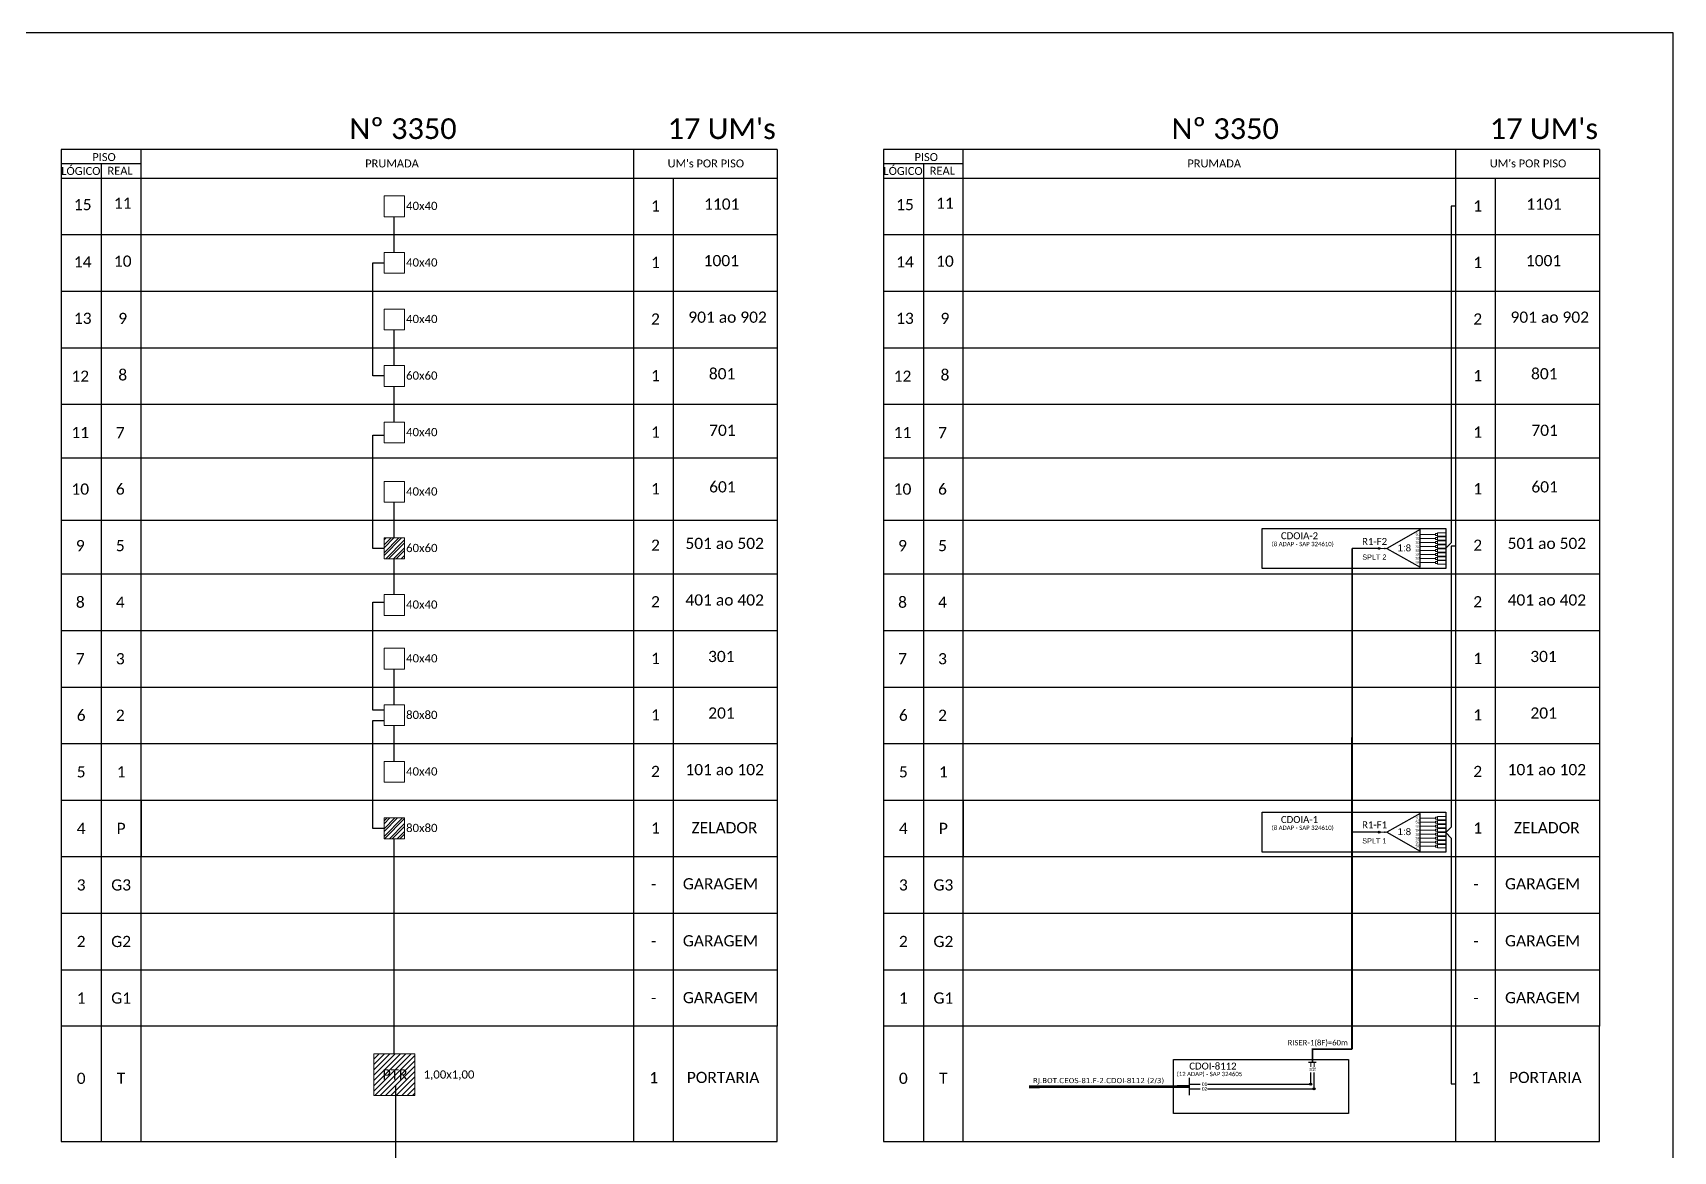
# Model space of a CAD drawing. Header units: metres. Extents: x -1286 to -445, y -500 to 94.
# Drawn here: x -919.9 to -445.1, y -229.6 to 94.2 of the extents above; entities that cross this region are included whole.
import ezdxf
from ezdxf.enums import TextEntityAlignment as Align

# ---------------------------------------------------------------- set-up
doc = ezdxf.new("R2010")
doc.units = ezdxf.units.M
doc.layers.add('40.1-ETIQUETAS', color=1, linetype='Continuous', lineweight=20)
doc.styles.add('ARIAL', font='arial.ttf')
doc.styles.add('siredit', font='verdana.ttf')
doc.styles.add('WMF-Calibri0', font='calibri.ttf')

# ---------------------------------------------------------------- blocks, each defined once
blk = doc.blocks.new('SPLT_1-8_SC-APC')
at = {"color": 1}
blk.add_lwpolyline([(-7.37, -2.1), (-17.04, -7.55), (-7.37, -13), (-7.37, -2.1)], dxfattribs=at)
at = {"color": 3, "lineweight": 0}
for points in [[(-2.99, -3.51), (-7.37, -3.51)], [(-7.37, -4.66), (-2.99, -4.66)], [(-2.41, -3.02), (-2.41, -4)], [(-2.41, -3.02), (0, -3.02)], [(-2.41, -4), (0, -4)], [(-2.41, -4.17), (-2.41, -5.16)], [(-2.41, -4.17), (0, -4.17)], [(-7.37, -5.82), (-2.99, -5.82)], [(-7.37, -6.97), (-2.99, -6.97)], [(-7.37, -8.12), (-2.99, -8.12)], [(-7.37, -9.28), (-2.99, -9.28)], [(-2.41, -5.16), (0, -5.16)], [(-2.41, -5.32), (-2.41, -6.31)], [(-2.41, -5.32), (0, -5.32)], [(-2.41, -6.31), (0, -6.31)], [(-2.41, -6.48), (-2.41, -7.46)], [(-2.41, -6.48), (0, -6.48)], [(-2.41, -7.46), (0, -7.46)], [(-2.41, -7.63), (-2.41, -8.62)], [(-2.41, -7.63), (0, -7.63)], [(-2.41, -8.62), (0, -8.62)], [(-2.41, -8.78), (-2.41, -9.77)], [(-2.41, -8.78), (0, -8.78)], [(-7.37, -10.43), (-2.99, -10.43)], [(-7.37, -11.58), (-2.99, -11.58)], [(-2.41, -9.77), (0, -9.77)], [(-2.41, -9.94), (-2.41, -10.92)], [(-2.41, -9.94), (0, -9.94)], [(-2.41, -10.92), (0, -10.92)], [(-2.41, -11.09), (-2.41, -12.08)], [(-2.41, -11.09), (0, -11.09)], [(-2.41, -12.08), (0, -12.08)]]:
    blk.add_lwpolyline(points, dxfattribs=at)
for points in [[(-2.99, -3.22), (-2.41, -3.22), (-2.41, -3.8), (-2.99, -3.8)], [(-2.99, -4.38), (-2.41, -4.38), (-2.41, -4.95), (-2.99, -4.95)], [(-2.99, -5.53), (-2.41, -5.53), (-2.41, -6.1), (-2.99, -6.1)], [(-2.99, -6.68), (-2.41, -6.68), (-2.41, -7.26), (-2.99, -7.26)], [(-2.99, -7.84), (-2.41, -7.84), (-2.41, -8.41), (-2.99, -8.41)], [(-2.99, -8.99), (-2.41, -8.99), (-2.41, -9.56), (-2.99, -9.56)], [(-2.99, -10.14), (-2.41, -10.14), (-2.41, -10.72), (-2.99, -10.72)], [(-2.99, -11.3), (-2.41, -11.3), (-2.41, -11.87), (-2.99, -11.87)]]:
    blk.add_lwpolyline(points, close=True, dxfattribs=at)
at = {"color": 1, "lineweight": 0}
blk.add_lwpolyline([(-17.04, -7.55), (-19.26, -7.55)], dxfattribs=at)
at = {"color": 1, "style": 'ARIAL'}
for s, height, p in [('S1', 0.75, (-8.74, -3.78)), ('S2', 0.75, (-8.74, -4.97)), ('1:8', 2, (-13.91, -8.4)), ('S3', 0.75, (-8.74, -6.18)), ('S4', 0.75, (-8.74, -7.36)), ('S5', 0.75, (-8.74, -8.57)), ('S6', 0.75, (-8.74, -9.69)), ('S7', 0.75, (-8.74, -10.78)), ('S8', 0.75, (-8.74, -11.9))]:
    blk.add_text(s, height=height, dxfattribs=at).set_placement(p)
blk = doc.blocks.new('SPLITTER_')
blk.add_point((0, 0))
at = {"style": 'ARIAL', "flags": 4}
blk.add_attdef('SPLT', (0, -3.26), '', height=1.5, dxfattribs=at)

msp = doc.modelspace()

# ---------------------------------------------------------------- hatches: boundary and pattern name
h = msp.add_hatch()
h.set_pattern_fill('STEEL', color=1, scale=0.5, style=0)
h.set_pattern_definition([(45, (0, 0), (-1.122532, 1.122532), []), (45, (0, 0.7937), (-1.122532, 1.122532), [])])
h.paths.add_polyline_path([(-818.2, -58.09), (-812.25, -58.09), (-812.25, -52.06), (-818.2, -52.06)])
h = msp.add_hatch(color=3)
h.dxf.hatch_style = 1
edge = h.paths.add_edge_path()
edge.add_arc((-530.15, -55.08), 0.256, 0, 360)
h = msp.add_hatch()
h.set_pattern_fill('STEEL', color=1, scale=0.5, style=0)
h.set_pattern_definition([(45, (0, -32.7437), (-1.122532, 1.122532), []), (45, (0, -31.95), (-1.122532, 1.122532), [])])
h.paths.add_polyline_path([(-818.2, -139.14), (-812.25, -139.14), (-812.25, -133.11), (-818.2, -133.11)])
h = msp.add_hatch(color=3)
h.dxf.hatch_style = 1
edge = h.paths.add_edge_path()
edge.add_arc((-530.15, -137.22), 0.256, 0, 360)
h = msp.add_hatch()
h.set_pattern_fill('ANSI31', color=1, scale=8.76232, style=0)
h.set_pattern_definition([(45, (-1357.092, -549.8967), (-0.774487, 0.774487), [])])
h.paths.add_polyline_path([(-821.17, -213.46), (-809.28, -213.46), (-809.28, -201.4), (-821.17, -201.4)])
h.paths.add_polyline_path([(-819.42, -209.64), (-810.58, -209.64), (-810.58, -205.13), (-819.42, -205.13)], flags=24)
h = msp.add_hatch(color=3)
h.dxf.hatch_style = 1
edge = h.paths.add_edge_path()
edge.add_arc((-549.96, -210.18), 0.33, 0, 360)
h = msp.add_hatch(color=3)
h.dxf.hatch_style = 1
edge = h.paths.add_edge_path()
edge.add_arc((-549.02, -211.53), 0.33, 0, 360)

# ---------------------------------------------------------------- linework, layer by layer
at = {"color": 5, "lineweight": 0}
for p, q in [((-549.96, -203.84), (-549.96, -205.13)), ((-549.02, -203.84), (-549.02, -205.13))]:
    msp.add_line(p, q, dxfattribs=at)
msp.add_lwpolyline([(-1286.07, -499.81), (-445.07, -499.81), (-445.07, 94.19), (-1286.07, 94.19)], close=True)
at = {"color": 0}
for points in [[(-704.42, 60.38), (-911.66, 60.38)], [(-466.44, 60.38), (-673.67, 60.38)], [(-888.51, 56.26), (-911.66, 56.26)], [(-650.53, 56.26), (-673.67, 56.26)]]:
    msp.add_lwpolyline(points, dxfattribs=at)
for points in [[(-911.66, 60.38), (-911.66, 52.15)], [(-888.51, 52.15), (-888.51, 60.38)], [(-746.01, 60.38), (-746.01, 52.15)], [(-704.42, 60.38), (-704.42, 52.15)], [(-673.67, 60.38), (-673.67, 52.15)], [(-650.53, 52.15), (-650.53, 60.38)], [(-508.03, 60.38), (-508.03, 52.15)], [(-466.44, 60.38), (-466.44, 52.15)], [(-900.08, 56.26), (-900.08, 52.15)], [(-662.1, 56.26), (-662.1, 52.15)], [(-911.66, 52.15), (-704.42, 52.15)], [(-911.66, 52.15), (-704.42, 52.15)], [(-911.66, 52.15), (-704.42, 52.15)], [(-911.66, 52.15), (-911.66, -144.31)], [(-900.08, 52.15), (-900.08, -193.43)], [(-888.51, -193.43), (-888.51, 52.15)], [(-746.01, 52.15), (-746.01, -193.43)], [(-734.44, -193.43), (-734.44, 52.15)], [(-704.42, 52.15), (-704.42, -144.31)], [(-673.67, 52.15), (-673.67, -144.31)], [(-673.67, 52.15), (-466.44, 52.15)], [(-673.67, 52.15), (-466.44, 52.15)], [(-673.67, 52.15), (-466.44, 52.15)], [(-662.1, 52.15), (-662.1, -193.43)], [(-650.53, -193.43), (-650.53, 52.15)], [(-508.03, 52.15), (-508.03, -193.43)], [(-496.46, -193.43), (-496.46, 52.15)], [(-466.44, 52.15), (-466.44, -144.31)], [(-911.66, 35.78), (-704.42, 35.78)], [(-673.67, 35.78), (-466.44, 35.78)], [(-911.66, 19.41), (-704.42, 19.41)], [(-673.67, 19.41), (-466.44, 19.41)], [(-911.66, 3.04), (-704.42, 3.04)], [(-673.67, 3.04), (-466.44, 3.04)], [(-911.66, -13.34), (-704.42, -13.34)], [(-673.67, -13.34), (-466.44, -13.34)], [(-911.66, -28.9), (-704.42, -28.9)], [(-673.67, -28.9), (-466.44, -28.9)], [(-911.66, -46.89), (-704.42, -46.89)], [(-673.67, -46.89), (-466.44, -46.89)], [(-911.66, -62.45), (-704.42, -62.45)], [(-673.67, -62.45), (-466.44, -62.45)], [(-911.66, -78.82), (-704.42, -78.82)], [(-673.67, -78.82), (-466.44, -78.82)], [(-911.66, -95.2), (-704.42, -95.2)], [(-673.67, -95.2), (-466.44, -95.2)], [(-911.66, -111.57), (-704.42, -111.57)], [(-673.67, -111.57), (-466.44, -111.57)], [(-911.66, -127.94), (-704.42, -127.94)], [(-673.67, -127.94), (-466.44, -127.94)], [(-911.66, -144.31), (-704.42, -144.31)], [(-673.67, -144.31), (-466.44, -144.31)], [(-911.66, -160.68), (-704.42, -160.68)], [(-673.67, -160.68), (-466.44, -160.68)], [(-911.66, -177.05), (-704.42, -177.05)], [(-673.67, -177.05), (-466.44, -177.05)], [(-704.42, -226.74), (-704.42, -193.43), (-911.66, -193.43), (-911.66, -226.74)], [(-900.08, -193.43), (-900.08, -226.74)], [(-888.51, -226.74), (-888.51, -193.43)], [(-746.01, -193.43), (-746.01, -226.74)], [(-734.44, -226.74), (-734.44, -193.43)], [(-466.44, -226.74), (-466.44, -193.43), (-673.67, -193.43), (-673.67, -226.74)], [(-662.1, -193.43), (-662.1, -226.74)], [(-650.53, -226.74), (-650.53, -193.43)], [(-508.03, -193.43), (-508.03, -226.74)], [(-496.46, -226.74), (-496.46, -193.43)], [(-911.66, -226.74), (-704.42, -226.74)], [(-673.67, -226.74), (-466.44, -226.74)]]:
    msp.add_lwpolyline(points)
at = {"lineweight": 0}
for points in [[(-812.25, 46.98), (-818.2, 46.98), (-818.2, 40.95), (-812.25, 40.95)], [(-812.25, 30.61), (-818.2, 30.61), (-818.2, 24.58), (-812.25, 24.58)], [(-812.25, 14.23), (-818.2, 14.23), (-818.2, 8.21), (-812.25, 8.21)], [(-812.25, -2.14), (-818.2, -2.14), (-818.2, -8.16), (-812.25, -8.16)], [(-812.25, -18.51), (-818.2, -18.51), (-818.2, -24.53), (-812.25, -24.53)], [(-812.25, -35.69), (-818.2, -35.69), (-818.2, -41.71), (-812.25, -41.71)], [(-812.25, -68.43), (-818.2, -68.43), (-818.2, -74.46), (-812.25, -74.46)], [(-812.25, -84), (-818.2, -84), (-818.2, -90.02), (-812.25, -90.02)], [(-812.25, -100.37), (-818.2, -100.37), (-818.2, -106.39), (-812.25, -106.39)], [(-812.25, -116.74), (-818.2, -116.74), (-818.2, -122.77), (-812.25, -122.77)]]:
    msp.add_lwpolyline(points, close=True, dxfattribs=at)
at = {"color": 3}
for points in [[(-508.03, 44.02), (-509.34, 44.02), (-509.35, -53.49), (-510.91, -54.99)], [(-815.23, 30.61), (-815.23, 40.95)], [(-818.2, -5.15), (-821.41, -5.15), (-821.41, 27.59), (-818.2, 27.59)], [(-815.23, -2.14), (-815.23, 8.21)], [(-815.23, -18.51), (-815.23, -8.16)], [(-818.2, -55.07), (-821.41, -55.07), (-821.41, -22.33), (-818.2, -22.33)], [(-815.23, -52.06), (-815.23, -41.71)], [(-508.03, -54.38), (-509.34, -54.38), (-509.35, -135.8), (-510.91, -137.31), (-509.35, -138.94), (-509.35, -151.89), (-509.35, -151.89), (-509.35, -210.08), (-508.03, -210.08)], [(-815.23, -68.43), (-815.23, -58.09)], [(-818.2, -101.88), (-821.41, -101.88), (-821.41, -70.64), (-818.2, -70.64)], [(-815.23, -100.37), (-815.23, -90.02)], [(-818.2, -136.12), (-821.41, -136.12), (-821.41, -104.89), (-818.2, -104.89)], [(-815.23, -116.74), (-815.23, -106.39)], [(-815.23, -201.4), (-815.23, -139.14)], [(-585.03, -210.18), (-581.95, -210.18)], [(-579.81, -210.18), (-549.96, -210.18)]]:
    msp.add_lwpolyline(points, dxfattribs=at)
at = {"color": 1, "lineweight": 0}
for points in [[(-812.25, -52.06), (-818.2, -52.06), (-818.2, -58.09), (-812.25, -58.09)], [(-812.25, -133.11), (-818.2, -133.11), (-818.2, -139.14), (-812.25, -139.14)], [(-821.17, -201.4), (-809.28, -201.4), (-809.28, -213.46), (-821.17, -213.46)]]:
    msp.add_lwpolyline(points, close=True, dxfattribs=at)
at = {"color": 1}
for points in [[(-564.04, -49.3), (-510.91, -49.3), (-510.91, -60.9), (-564.04, -60.9)], [(-564.04, -131.45), (-510.91, -131.45), (-510.91, -143.05), (-564.04, -143.05)], [(-589.67, -203.02), (-539.07, -203.02), (-539.07, -218.7), (-589.67, -218.7)]]:
    msp.add_lwpolyline(points, close=True, dxfattribs=at)
at = {"color": 5, "const_width": 0.5}
for points in [[(-538.03, -200.05), (-538.02, -55.08)], [(-549.5, -203.84), (-549.5, -200.05), (-538.03, -200.05)]]:
    msp.add_lwpolyline(points, dxfattribs=at)
at = {"color": 5}
for points in [[(-530.18, -55.08), (-538.02, -55.08)], [(-530.18, -137.22), (-538.02, -137.22)], [(-550.61, -203.84), (-548.38, -203.84)], [(-549.96, -210.18), (-549.96, -206.78)], [(-549.02, -211.53), (-549.02, -206.78)]]:
    msp.add_lwpolyline(points, dxfattribs=at)
at = {"color": 7}
for points in [[(-888.51, -127.94), (-888.51, -144.31)], [(-650.53, -127.94), (-650.53, -144.31)], [(-911.66, -144.31), (-911.66, -160.68), (-911.66, -177.05), (-911.66, -193.43)], [(-704.42, -144.31), (-704.42, -160.68), (-704.42, -177.05), (-704.42, -193.43)], [(-673.67, -144.31), (-673.67, -160.68), (-673.67, -177.05), (-673.67, -193.43)], [(-466.44, -144.31), (-466.44, -160.68), (-466.44, -177.05), (-466.44, -193.43)]]:
    msp.add_lwpolyline(points, dxfattribs=at)
at = {"color": 1}
for points in [[(-585.03, -213.34), (-585.03, -208.37)], [(-814.92, -210.47), (-814.92, -237.07), (-845.06, -237.07)]]:
    msp.add_lwpolyline(points, dxfattribs=at)
at = {"color": 1, "const_width": 0.8}
msp.add_lwpolyline([(-631.53, -210.94), (-585.03, -210.86)], dxfattribs=at)
at = {"color": 2}
for points in [[(-585.03, -211.53), (-581.95, -211.53)], [(-579.81, -211.53), (-549.02, -211.53)]]:
    msp.add_lwpolyline(points, dxfattribs=at)
at = {"color": 3}
for centre, radius in [((-530.15, -55.08), 0.256), ((-530.15, -137.22), 0.256), ((-549.96, -210.18), 0.33), ((-549.02, -211.53), 0.33)]:
    msp.add_circle(centre, radius, dxfattribs=at)

# ---------------------------------------------------------------- block references
for p in [(-510.91, -47.53), (-510.91, -129.68)]:
    msp.add_blockref('SPLT_1-8_SC-APC', p, dxfattribs=at)
ref = msp.add_blockref('SPLITTER_', (-528.53, -55.08), dxfattribs=dict(xscale=-1))
ref.add_attrib('SPLT', 'SPLT 2', (-535.06, -58.34), dxfattribs={"height": 1.5, "style": 'ARIAL'})
ref = msp.add_blockref('SPLITTER_', (-528.53, -137.22), dxfattribs=dict(xscale=-1))
ref.add_attrib('SPLT', 'SPLT 1', (-535.06, -140.49), dxfattribs={"height": 1.5, "style": 'ARIAL'})

# ---------------------------------------------------------------- texts
at = {"color": 0, "style": 'WMF-Calibri0'}
for s, height, p in [('Nº 3350', 6, (-828.24, 63.44)), ("17 UM's", 6, (-736.12, 63.44)), ('Nº 3350', 6, (-590.26, 63.44)), ("17 UM's", 6, (-498.14, 63.44)), ('     PISO', 2.3, (-906.69, 57.07)), ('PRUMADA', 2.3, (-823.65, 55.22)), ("UM's POR PISO", 2.3, (-736.12, 55.22)), ('     PISO', 2.3, (-668.71, 57.07)), ('PRUMADA', 2.3, (-585.67, 55.22)), ("UM's POR PISO", 2.3, (-498.14, 55.22)), ('  LÓGICO', 2.3, (-913.24, 53.04)), ('    REAL', 2.3, (-901.48, 53.1)), ('  LÓGICO', 2.3, (-675.26, 53.04)), ('    REAL', 2.3, (-663.49, 53.1))]:
    msp.add_text(s, height=height, dxfattribs=at).set_placement(p)
at = {"color": 7, "style": 'WMF-Calibri0'}
for s, p in [('15', (-905.41, 44.46)), ('11', (-893.83, 44.88)), ('15', (-667.42, 44.46)), ('11', (-655.85, 44.88)), ('14', (-905.41, 27.87)), ('10', (-893.83, 28.09)), ('14', (-667.42, 27.87)), ('10', (-655.85, 28.09)), ('13', (-905.41, 11.54)), ('9', (-893.83, 11.5)), ('13', (-667.42, 11.54)), ('9', (-655.85, 11.5)), ('8', (-893.83, -4.83)), ('8', (-655.85, -4.83))]:
    msp.add_text(s, height=3.24, dxfattribs=at).set_placement(p, align=Align.MIDDLE_CENTER)
for s, height, p in [('40x40', 2.373, (-811.82, 42.9)), ('1101', 3.24, (-725.56, 42.99)), ('1101', 3.24, (-487.58, 42.99)), ('40x40', 2.373, (-811.82, 26.53)), ('1001', 3.24, (-725.69, 26.62)), ('1001', 3.24, (-487.71, 26.62)), ('40x40', 2.373, (-811.82, 10.16)), ('901 ao 902', 3.24, (-730.13, 10.25)), ('901 ao 902', 3.24, (-492.15, 10.25)), ('60x60', 2.373, (-811.82, -6.22)), ('801 ', 3.24, (-724.19, -6.12)), ('801 ', 3.24, (-486.21, -6.12)), ('40x40', 2.373, (-811.82, -22.59)), ('701 ', 3.24, (-724.1, -22.5)), ('701 ', 3.24, (-486.12, -22.5)), ('40x40', 2.373, (-811.82, -39.77)), ('601 ', 3.24, (-724.1, -38.87)), ('601 ', 3.24, (-486.12, -38.87)), ('501 ao 502', 3.24, (-730.97, -55.24)), ('501 ao 502', 3.24, (-492.99, -55.24)), ('60x60', 2.373, (-811.82, -56.14)), ('40x40', 2.373, (-811.82, -72.51)), ('401 ao 402', 3.24, (-730.97, -71.61)), ('401 ao 402', 3.24, (-492.99, -71.61)), ('301  ', 3.24, (-724.42, -87.98)), ('301  ', 3.24, (-486.44, -87.98)), ('40x40', 2.373, (-811.82, -88.08)), ('80x80', 2.373, (-811.82, -104.45)), ('201 ', 3.24, (-724.37, -104.35)), ('201 ', 3.24, (-486.39, -104.35)), ('40x40', 2.373, (-811.82, -120.82)), ('101 ao 102', 3.24, (-730.97, -120.73)), ('101 ao 102', 3.24, (-492.99, -120.73)), ('80x80', 2.373, (-811.82, -137.19)), ('PTR', 3.008, (-818.66, -208.88)), ('1,00x1,00', 2.373, (-806.73, -208.56))]:
    msp.add_text(s, height=height, dxfattribs=at).set_placement(p)
at = {"color": 1, "style": 'WMF-Calibri0'}
for s, p in [('CDOIA-2', (-558.61, -52.41)), ('CDOIA-1', (-558.61, -134.56)), ('CDOI-8112', (-585.14, -205.94))]:
    msp.add_text(s, height=2, dxfattribs=at).set_placement(p)
at = {"color": 5, "style": 'WMF-Calibri0'}
for s, height, p in [('R1-F2', 2, (-535.11, -54.07)), ('R1-F1', 2, (-535.11, -136.07)), ('RISER-1(8F)=60m', 1.6, (-556.66, -198.96))]:
    msp.add_text(s, height=height, dxfattribs=at).set_placement(p)
at = {"color": 1, "style": 'WMF-Calibri0'}
for s, p in [('(8 ADAP - SAP 324610)', (-552.3, -54.43)), ('(8 ADAP - SAP 324610)', (-552.3, -136.57)), ('(12 ADAP) - SAP 324605', (-579.29, -207.86))]:
    msp.add_text(s, height=1.25, dxfattribs=at).set_placement(p, align=Align.CENTER)
at = {"style": 'ARIAL'}
for s, p in [('01', (-549.9, -205.87)), ('02', (-548.97, -205.87))]:
    msp.add_text(s, height=0.75, rotation=90, dxfattribs=at).set_placement(p, align=Align.MIDDLE_CENTER)
for s, p in [('01', (-580.7, -210.18)), ('02', (-580.7, -211.53))]:
    msp.add_text(s, height=1, dxfattribs=at).set_placement(p, align=Align.MIDDLE_CENTER)
at = {"color": 7, "char_height": 3.24, "attachment_point": 1, "style": 'WMF-Calibri0'}
for s, insert in [('  \\PZELADOR', (-729.2, -128.91)), ('  \\PZELADOR', (-491.21, -128.91)), ('GARAGEM', (-731.71, -150.55)), ('GARAGEM', (-493.73, -150.55)), ('{\\fCalibri|b0|i0|c0|p32;GARAGEM\\P} ', (-731.71, -167.05)), ('{\\fCalibri|b0|i0|c0|p32;GARAGEM\\P} ', (-493.73, -167.05)), ('{\\fCalibri|b0|i0|c0|p32;GARAGEM}', (-731.71, -183.5)), ('{\\fCalibri|b0|i0|c0|p32;GARAGEM}', (-493.73, -183.5)), (' PORTARIA', (-731.71, -206.61)), (' PORTARIA', (-493.73, -206.61))]:
    msp.add_mtext_dynamic_manual_height_columns(s, width=27.4736, gutter_width=12.5, heights=[0], dxfattribs=dict(at, insert=insert))
at = {"color": 7, "style": 'WMF-Calibri0'}
for tag, flags, p in [('1', 4, (-739.64, 44.08)), ('1', 4, (-501.65, 44.08)), ('1', 4, (-739.64, 27.71)), ('1', 4, (-501.65, 27.71)), ('2', 4, (-739.64, 11.34)), ('2', 4, (-501.65, 11.34)), ('12', 4, (-906.12, -5.22)), ('1', 4, (-739.64, -5.04)), ('12', 4, (-668.13, -5.22)), ('1', 4, (-501.65, -5.04)), ('11', 4, (-906.12, -21.52)), ('7', 4, (-894.54, -21.59)), ('1', 4, (-739.64, -21.41)), ('11', 4, (-668.13, -21.52)), ('7', 4, (-656.56, -21.59)), ('1', 4, (-501.65, -21.41)), ('10', 4, (-906.12, -37.89)), ('6', 4, (-894.54, -37.89)), ('1', 4, (-739.64, -37.78)), ('10', 4, (-668.13, -37.89)), ('6', 4, (-656.56, -37.89)), ('1', 4, (-501.65, -37.78)), ('9', 4, (-906.12, -54.27)), ('5', 4, (-894.54, -54.27)), ('2', 4, (-739.64, -54.15)), ('9', 4, (-668.13, -54.27)), ('5', 4, (-656.56, -54.27)), ('2', 4, (-501.65, -54.15)), ('8', 4, (-906.12, -70.64)), ('4', 4, (-894.54, -70.64)), ('2', 4, (-739.64, -70.52)), ('8', 4, (-668.13, -70.64)), ('4', 4, (-656.56, -70.64)), ('2', 4, (-501.65, -70.52)), ('7', 4, (-906.12, -87.01)), ('3', 4, (-894.54, -87.01)), ('1', 4, (-739.64, -86.9)), ('7', 4, (-668.13, -87.01)), ('3', 4, (-656.56, -87.01)), ('1', 4, (-501.65, -86.9)), ('6', 4, (-905.87, -103.38)), ('2', 4, (-894.54, -103.38)), ('1', 4, (-739.64, -103.27)), ('6', 4, (-667.89, -103.38)), ('2', 4, (-656.56, -103.38)), ('1', 4, (-501.65, -103.27)), ('5', 4, (-905.87, -119.75)), ('1', 4, (-894.3, -119.75)), ('2', 4, (-739.64, -119.64)), ('5', 4, (-667.89, -119.75)), ('1', 4, (-656.31, -119.75)), ('2', 4, (-501.65, -119.64)), ('4', 4, (-905.87, -136.12)), ('P', 4, (-894.3, -136.12)), ('1', 4, (-739.64, -136.01)), ('4', 4, (-667.89, -136.12)), ('P', 4, (-656.31, -136.12)), ('1', 4, (-501.65, -136.01)), ('3', 4, (-905.87, -152.5)), ('G3', 4, (-894.3, -152.5)), ('3', 4, (-667.89, -152.5)), ('G3', 4, (-656.31, -152.5)), ('-', 4, (-740.15, -152.24)), ('-', 4, (-502.17, -152.24)), ('2', 4, (-905.87, -168.87)), ('G2', 4, (-894.3, -168.87)), ('-', 4, (-740.15, -168.74)), ('2', 4, (-667.89, -168.87)), ('G2', 4, (-656.31, -168.87)), ('-', 4, (-502.17, -168.74)), ('1', 4, (-905.87, -185.24)), ('G1', 4, (-894.3, -185.24)), ('1', 4, (-667.89, -185.24)), ('G1', 4, (-656.31, -185.24)), ('-', 4, (-740.15, -185.19)), ('-', 4, (-502.17, -185.19)), ('0', 4, (-905.87, -208.48)), ('T', 12, (-894.3, -208.44)), ('1', 4, (-740.15, -208.29)), ('0', 4, (-667.89, -208.48)), ('T', 12, (-656.31, -208.44)), ('1', 4, (-502.17, -208.29))]:
    msp.add_attdef(tag, text='XX', height=3.24, dxfattribs=dict(at, flags=flags)).set_placement(p, align=Align.MIDDLE_CENTER)
at = {"layer": '40.1-ETIQUETAS', "color": 1, "style": 'siredit'}
msp.add_text('RJ.BOT.CEOS-81.F-2.CDOI-8112 (2/3)', height=1.5, dxfattribs=at).set_placement((-611.4, -209.12), align=Align.MIDDLE_CENTER)

doc.saveas('drawing.dxf')
